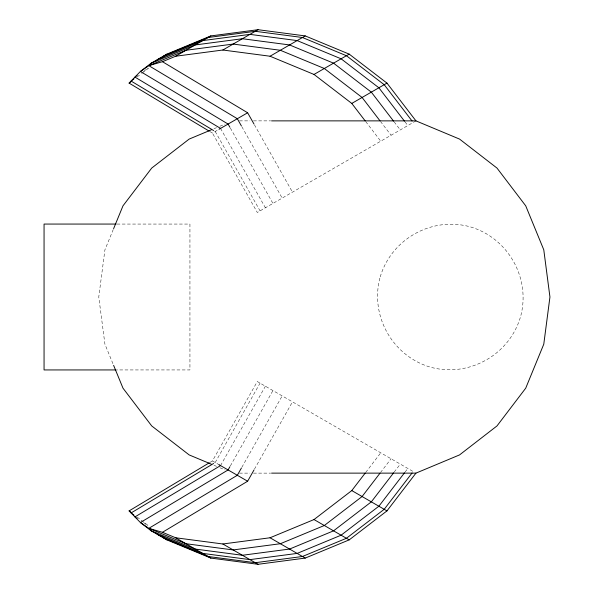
<?xml version="1.0" encoding="UTF-8"?>
<svg xmlns="http://www.w3.org/2000/svg" width="594" height="594" viewBox="0 0 594 594"><rect width="100%" height="100%" fill="white"/><g stroke="black" fill="none" stroke-linecap="round" stroke-linejoin="round"><path stroke-width="0.45" stroke-dasharray="2.97 2.23" d="M113.261 229.507L104.923 249.807L98.767 297L104.923 344.193L113.261 364.493M210.068 462.34L212.444 460.914L257.299 381.534L414.567 472.334M215.206 462.511L260.061 383.13M220.545 465.592L265.399 386.211M230.353 465.934L272.943 390.562M241.862 467.263L282.18 395.901M254.432 469.201L292.486 401.848M365.726 472.401L380.761 452.814M380.479 472.564L391.067 458.761M394.178 472.089L400.304 464.1M405.063 472.089L407.848 468.458M143.562 71.48L147.965 68.11M137.088 76.975L141.446 73.634M142.166 73.077L149.436 67.501M210.068 131.66L212.444 133.086L218.258 129.73M415.949 120.872L257.299 212.466L212.444 133.086M213.951 128.727L216.513 127.658M219.936 126.232L225.059 124.087M239.464 120.872L249.948 120.872M253.482 120.872L270.641 120.872M116.996 224.064L189.939 224.064L189.939 369.936L116.996 369.936M239.464 473.128L249.948 473.128M253.482 473.128L270.641 473.128M213.951 465.273L216.513 466.342M219.936 467.768L225.059 469.913M212.444 460.914L219.78 465.147M137.088 517.025L149.436 526.499M143.562 522.52L147.965 525.89M405.063 121.911L407.848 125.542M394.178 121.911L400.304 129.9M380.479 121.436L391.067 135.239M365.726 121.599L380.761 141.186M254.432 124.799L292.486 192.152M241.862 126.737L282.18 198.099M230.353 128.066L272.943 203.438M220.545 128.408L265.399 207.789M215.206 131.489L260.061 210.87M379.878 278.126C369.869 316.55 393.169 356.897 431.452 367.448C469.876 377.457 510.224 354.158 520.775 315.874C530.784 277.45 507.484 237.103 469.201 226.552C430.776 216.543 390.429 239.842 379.878 278.126"/><path stroke-width="0.89" d="M113.61 228.66L122.988 205.828L151.715 168.065L189.159 139.085L211.382 129.804M229.9 466.736L228.089 469.943L140.392 522.527L129.098 510.892L209.274 462.815M241.402 468.065L237.325 475.282L148.834 528.341L140.392 522.527L151.218 530.843L166.862 539.872L210.84 558.085L258.034 564.3L305.227 558.085L349.205 539.872L386.969 510.892L415.949 473.128L459.548 454.915L496.985 425.935L525.72 388.172L543.777 344.193L549.94 297L543.777 249.807L525.72 205.828L496.985 168.065L459.548 139.085L415.949 120.872L271.555 120.872M393.622 472.817L371.324 501.863L333.561 530.843L289.582 549.056L242.389 555.271L195.196 549.056L151.218 530.843L148.834 528.341L162.452 532.306L247.631 481.229L253.98 470.003M162.452 532.306L175.653 537.77L222.847 543.985L270.04 537.77L314.018 519.557L351.782 490.577L365.169 473.128M379.922 473.292L362.088 496.532L324.324 525.504L280.346 543.725L233.152 549.933L185.959 543.725L148.834 528.341M404.507 472.809L378.875 506.222L341.105 535.194L297.134 553.415L249.933 559.622L202.74 553.415L158.769 535.194L155.88 532.981M412.073 472.987L384.207 509.296L346.443 538.275L302.465 556.489L255.272 562.704L208.078 556.489L164.1 538.275L161.167 536.026M209.274 131.185L129.098 83.108L140.392 71.473L148.834 65.659L151.218 63.157L166.862 54.128L210.84 35.915L258.034 29.7L305.227 35.915L349.205 54.128L386.969 83.108L415.949 120.872M137.11 75.423L134.942 77.086L220.545 128.408M155.88 61.019L158.769 58.806L202.74 40.585L249.933 34.378L297.134 40.585L341.105 58.806L378.875 87.778L404.507 121.191M134.029 78.802L131.088 81.051L213.625 130.539M161.167 57.974L164.1 55.725L208.078 37.511L255.272 31.296L302.465 37.511L346.443 55.725L384.207 84.704L412.073 121.013M129.098 83.108L131.274 81.437M163.231 56.913L166.862 54.128M213.625 463.461L131.088 512.949L134.029 515.198M220.545 465.592L134.942 516.914L137.11 518.577M241.402 125.935L237.325 118.718L148.834 65.659L162.452 61.694L175.653 56.23L210.84 35.915M175.653 56.23L222.847 50.015L258.034 29.7M222.847 50.015L270.04 56.23L305.227 35.915M219.023 129.292L247.631 112.771L253.98 123.998M270.04 56.23L314.018 74.443L349.205 54.128M314.018 74.443L351.782 103.423L386.969 83.108M148.834 65.659L185.959 50.275L233.152 44.067L280.346 50.275L324.324 68.496L362.088 97.468L379.922 120.708M116.075 224.064L44.06 224.064L44.06 369.936L116.075 369.936M271.555 473.128L415.949 473.128M211.382 464.196L189.159 454.915L151.715 425.935L122.988 388.172L113.61 365.34M351.782 490.577L386.969 510.892M219.023 464.708L247.631 481.229M314.018 519.557L349.205 539.872M270.04 537.77L305.227 558.085M222.847 543.985L258.034 564.3M175.653 537.77L210.84 558.085M162.452 61.694L247.631 112.771M129.098 510.892L131.274 512.563M163.231 537.087L166.862 539.872M393.622 121.183L371.324 92.137L333.561 63.157L289.582 44.944L242.389 38.729L195.196 44.944L151.218 63.157L140.392 71.473L228.089 124.057L229.9 127.265M351.782 103.423L365.169 120.872"/></g></svg>
